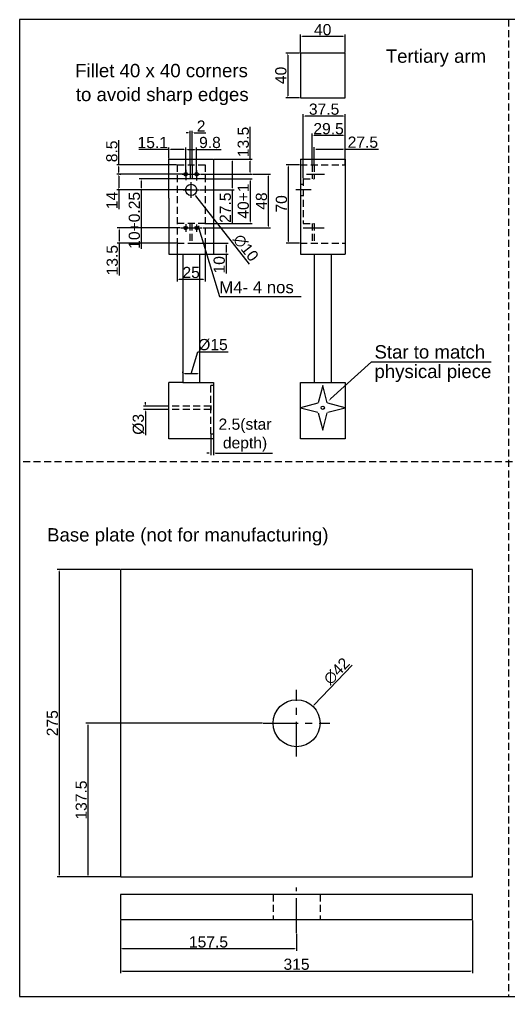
# Model space of a CAD drawing. Header units: millimetres. Extents: x 6534 to 7770, y 230 to 1103.
# Drawn here: x 6534 to 6972, y 230 to 1103 of the extents above; entities that cross this region are included whole.
import ezdxf

# ---------------------------------------------------------------- set-up
doc = ezdxf.new("R2010")
doc.units = ezdxf.units.MM
doc.header["$LTSCALE"] = 25
doc.header["$MEASUREMENT"] = 0
doc.header["$PDMODE"] = 3
doc.header["$PDSIZE"] = 0.05
doc.linetypes.add('CENTER', pattern=[2, 1.25, -0.25, 0.25, -0.25])
doc.linetypes.add('HIDDEN', pattern=[0.375, 0.25, -0.125])
doc.styles.get("Standard").update_dxf_attribs({"font": 'Arial.ttf'})
doc.dimstyles.get("Standard").update_dxf_attribs({"dimtxt": 0.08, "dimasz": 0.18, "dimexe": 0.18, "dimexo": 0.0625, "dimgap": 0.09, "dimtad": 0, "dimtih": 1, "dimtoh": 1, "dimdec": 4, "dimzin": 0, "dimdsep": 46, "dimtxsty": 'Standard', "dimcen": 0.09, "dimadec": 0, "dimazin": 0, "dimtfac": 1, "dimtdec": 4, "dimtofl": 0, "dimtmove": 0, "dimatfit": 3, "dimfxl": 1, "dimtolj": 1, "dimtzin": 0, "dimarcsym": 0})

# ---------------------------------------------------------------- blocks, each defined once
blk = doc.blocks.new('*D5')
at = {"color": 0, "lineweight": -2, "transparency": 16777216}
for p, q in [((6624.5, 297.94), (6624.5, 250.83)), ((6939.5, 297.94), (6939.5, 250.83)), ((6626.3, 252.63), (6937.7, 252.63))]:
    blk.add_line(p, q, dxfattribs=at)
at = {"color": 0, "transparency": 16777216}
for points in [[(6626.3, 252.93), (6626.3, 252.33), (6624.5, 252.63)], [(6937.7, 252.93), (6937.7, 252.33), (6939.5, 252.63)]]:
    blk.add_solid(points, dxfattribs=at)
at = {"layer": 'Defpoints', "color": 0, "transparency": 16777216}
for p in [(6624.5, 298.57), (6939.5, 298.57), (6939.5, 252.63)]:
    blk.add_point(p, dxfattribs=at)
at = {"color": 0, "transparency": 16777216, "insert": (6782, 258.63), "char_height": 10, "attachment_point": 5}
blk.add_mtext('\\A1;315', dxfattribs=at)
blk = doc.blocks.new('*D6')
at = {"color": 0, "lineweight": -2, "transparency": 16777216}
for p, q in [((6623.87, 611.73), (6567.84, 611.73)), ((6569.64, 609.93), (6569.64, 338.53)), ((6623.87, 336.73), (6567.84, 336.73))]:
    blk.add_line(p, q, dxfattribs=at)
at = {"color": 0, "transparency": 16777216}
for points in [[(6569.34, 609.93), (6569.94, 609.93), (6569.64, 611.73)], [(6569.34, 338.53), (6569.94, 338.53), (6569.64, 336.73)]]:
    blk.add_solid(points, dxfattribs=at)
at = {"layer": 'Defpoints', "color": 0, "transparency": 16777216}
for p in [(6624.5, 611.73), (6569.64, 336.73), (6624.5, 336.73)]:
    blk.add_point(p, dxfattribs=at)
at = {"color": 0, "transparency": 16777216, "insert": (6563.64, 474.23), "char_height": 10, "attachment_point": 5, "rotation": 90}
blk.add_mtext('\\A1;275', dxfattribs=at)
blk = doc.blocks.new('*D7')
at = {"color": 0, "lineweight": -2, "transparency": 16777216}
for p, q in [((6624.5, 297.94), (6624.5, 270.78)), ((6782, 285.77), (6782, 270.78)), ((6780.2, 272.58), (6626.3, 272.58))]:
    blk.add_line(p, q, dxfattribs=at)
at = {"color": 0, "transparency": 16777216}
for points in [[(6626.3, 272.88), (6626.3, 272.28), (6624.5, 272.58)], [(6780.2, 272.88), (6780.2, 272.28), (6782, 272.58)]]:
    blk.add_solid(points, dxfattribs=at)
at = {"layer": 'Defpoints', "color": 0, "transparency": 16777216}
for p in [(6624.5, 298.57), (6782, 286.39), (6624.5, 272.58)]:
    blk.add_point(p, dxfattribs=at)
at = {"color": 0, "transparency": 16777216, "insert": (6703.25, 278.58), "char_height": 10, "attachment_point": 5}
blk.add_mtext('\\A1;157.5', dxfattribs=at)
blk = doc.blocks.new('*D8')
at = {"color": 0, "lineweight": -2, "transparency": 16777216}
for p, q in [((6751.48, 474.23), (6593.7, 474.23)), ((6595.5, 472.43), (6595.5, 338.53)), ((6623.87, 336.73), (6593.7, 336.73))]:
    blk.add_line(p, q, dxfattribs=at)
at = {"color": 0, "transparency": 16777216}
for points in [[(6595.2, 472.43), (6595.8, 472.43), (6595.5, 474.23)], [(6595.2, 338.53), (6595.8, 338.53), (6595.5, 336.73)]]:
    blk.add_solid(points, dxfattribs=at)
at = {"layer": 'Defpoints', "color": 0, "transparency": 16777216}
for p in [(6752.1, 474.23), (6595.5, 336.73), (6624.5, 336.73)]:
    blk.add_point(p, dxfattribs=at)
at = {"color": 0, "transparency": 16777216, "insert": (6589.49, 405.48), "char_height": 10, "attachment_point": 5, "rotation": 90}
blk.add_mtext('\\A1;137.5', dxfattribs=at)
blk = doc.blocks.new('*D70')
at = {"color": 0, "lineweight": -2, "transparency": 16777216}
for p, q in [((6700.88, 961.08), (6742.29, 961.08)), ((6740.49, 959.28), (6740.49, 922.88)), ((6701, 921.08), (6742.29, 921.08))]:
    blk.add_line(p, q, dxfattribs=at)
at = {"color": 0, "transparency": 16777216}
for points in [[(6740.19, 959.28), (6740.79, 959.28), (6740.49, 961.08)], [(6740.19, 922.88), (6740.79, 922.88), (6740.49, 921.08)]]:
    blk.add_solid(points, dxfattribs=at)
at = {"layer": 'Defpoints', "color": 0, "transparency": 16777216}
for p in [(6700.26, 961.08), (6700.38, 921.08), (6740.49, 921.08)]:
    blk.add_point(p, dxfattribs=at)
at = {"color": 0, "transparency": 16777216, "insert": (6734.39, 941.08), "char_height": 10, "attachment_point": 5, "rotation": 90}
blk.add_mtext('\\A1;40+1', dxfattribs=at)
blk = doc.blocks.new('*D71')
at = {"color": 0, "lineweight": -2, "transparency": 16777216}
for p, q in [((6740.49, 978.58), (6740.49, 1007.49)), ((6708.38, 978.58), (6742.29, 978.58)), ((6740.49, 966.88), (6740.49, 976.78)), ((6696.52, 965.08), (6742.29, 965.08))]:
    blk.add_line(p, q, dxfattribs=at)
at = {"color": 0, "transparency": 16777216}
for points in [[(6740.19, 976.78), (6740.79, 976.78), (6740.49, 978.58)], [(6740.19, 966.88), (6740.79, 966.88), (6740.49, 965.08)]]:
    blk.add_solid(points, dxfattribs=at)
at = {"layer": 'Defpoints', "color": 0, "transparency": 16777216}
for p in [(6707.76, 978.58), (6740.49, 978.58), (6695.9, 965.08)]:
    blk.add_point(p, dxfattribs=at)
at = {"color": 0, "transparency": 16777216, "insert": (6734.39, 993.94), "char_height": 10, "attachment_point": 5, "rotation": 90}
blk.add_mtext('\\A1;13.5', dxfattribs=at)
blk = doc.blocks.new('*D72')
at = {"color": 0, "lineweight": -2, "transparency": 16777216}
for p, q in [((6667.76, 987.32), (6640.86, 987.32)), ((6667.76, 979.21), (6667.76, 989.12)), ((6681.06, 987.32), (6669.56, 987.32)), ((6682.86, 965.71), (6682.86, 989.12))]:
    blk.add_line(p, q, dxfattribs=at)
at = {"color": 0, "transparency": 16777216}
for points in [[(6669.56, 987.62), (6669.56, 987.02), (6667.76, 987.32)], [(6681.06, 987.62), (6681.06, 987.02), (6682.86, 987.32)]]:
    blk.add_solid(points, dxfattribs=at)
at = {"layer": 'Defpoints', "color": 0, "transparency": 16777216}
for p in [(6667.76, 987.32), (6667.76, 978.58), (6682.86, 965.08)]:
    blk.add_point(p, dxfattribs=at)
at = {"color": 0, "transparency": 16777216, "insert": (6653.41, 993.43), "char_height": 10, "attachment_point": 5}
blk.add_mtext('\\A1;15.1', dxfattribs=at)
blk = doc.blocks.new('*D73')
at = {"color": 0, "lineweight": -2, "transparency": 16777216}
for p, q in [((6682.86, 987.95), (6682.86, 989.12)), ((6684.66, 987.32), (6690.86, 987.32)), ((6692.66, 965.71), (6692.66, 989.12)), ((6692.66, 987.32), (6714.69, 987.32))]:
    blk.add_line(p, q, dxfattribs=at)
at = {"color": 0, "transparency": 16777216}
for points in [[(6684.66, 987.62), (6684.66, 987.02), (6682.86, 987.32)], [(6690.86, 987.62), (6690.86, 987.02), (6692.66, 987.32)]]:
    blk.add_solid(points, dxfattribs=at)
at = {"layer": 'Defpoints', "color": 0, "transparency": 16777216}
for p in [(6682.86, 987.32), (6692.66, 987.32), (6692.66, 965.08)]:
    blk.add_point(p, dxfattribs=at)
at = {"color": 0, "transparency": 16777216, "insert": (6704.57, 993.43), "char_height": 10, "attachment_point": 5}
blk.add_mtext('\\A1;9.8', dxfattribs=at)
blk = doc.blocks.new('*D74')
at = {"color": 0, "lineweight": -2, "transparency": 16777216}
for p, q in [((6684.96, 1002.15), (6683.16, 1002.15)), ((6686.76, 974.21), (6686.76, 1003.95)), ((6688.76, 974.21), (6688.76, 1003.95)), ((6690.56, 1002.15), (6700.98, 1002.15))]:
    blk.add_line(p, q, dxfattribs=at)
at = {"color": 0, "transparency": 16777216}
for points in [[(6684.96, 1002.45), (6684.96, 1001.85), (6686.76, 1002.15)], [(6690.56, 1002.45), (6690.56, 1001.85), (6688.76, 1002.15)]]:
    blk.add_solid(points, dxfattribs=at)
at = {"layer": 'Defpoints', "color": 0, "transparency": 16777216}
for p in [(6688.76, 1002.15), (6686.76, 973.58), (6688.76, 973.58)]:
    blk.add_point(p, dxfattribs=at)
at = {"color": 0, "transparency": 16777216, "insert": (6696.67, 1008.17), "char_height": 10, "attachment_point": 5}
blk.add_mtext('\\A1;2', dxfattribs=at)
blk = doc.blocks.new('*D75')
at = {"color": 0, "lineweight": -2, "transparency": 16777216}
for p, q in [((6742.92, 965.08), (6758.57, 965.08)), ((6756.77, 918.88), (6756.77, 963.28)), ((6698.06, 917.08), (6758.57, 917.08))]:
    blk.add_line(p, q, dxfattribs=at)
at = {"color": 0, "transparency": 16777216}
for points in [[(6756.47, 963.28), (6757.07, 963.28), (6756.77, 965.08)], [(6756.47, 918.88), (6757.07, 918.88), (6756.77, 917.08)]]:
    blk.add_solid(points, dxfattribs=at)
at = {"layer": 'Defpoints', "color": 0, "transparency": 16777216}
for p in [(6742.29, 965.08), (6756.77, 965.08), (6697.44, 917.08)]:
    blk.add_point(p, dxfattribs=at)
at = {"color": 0, "transparency": 16777216, "insert": (6750.67, 941.08), "char_height": 10, "attachment_point": 5, "rotation": 90}
blk.add_mtext('\\A1;48', dxfattribs=at)
blk = doc.blocks.new('*D76')
at = {"color": 0, "lineweight": -2, "transparency": 16777216}
for p, q in [((6784.77, 973.58), (6772.85, 973.58)), ((6774.65, 971.78), (6774.65, 905.38)), ((6784.77, 903.58), (6772.85, 903.58))]:
    blk.add_line(p, q, dxfattribs=at)
at = {"color": 0, "transparency": 16777216}
for points in [[(6774.35, 971.78), (6774.95, 971.78), (6774.65, 973.58)], [(6774.35, 905.38), (6774.95, 905.38), (6774.65, 903.58)]]:
    blk.add_solid(points, dxfattribs=at)
at = {"layer": 'Defpoints', "color": 0, "transparency": 16777216}
for p in [(6785.39, 973.58), (6774.65, 903.58), (6785.39, 903.58)]:
    blk.add_point(p, dxfattribs=at)
at = {"color": 0, "transparency": 16777216, "insert": (6768.54, 938.58), "char_height": 10, "attachment_point": 5, "rotation": 90}
blk.add_mtext('\\A1;70', dxfattribs=at)
blk = doc.blocks.new('*D77')
at = {"color": 0, "lineweight": -2, "transparency": 16777216}
for p, q in [((6686.86, 951.08), (6688.66, 951.08)), ((6687.76, 950.18), (6687.76, 951.98)), ((6740.02, 884.68), (6691.97, 945.74))]:
    blk.add_line(p, q, dxfattribs=at)
at = {"color": 0, "transparency": 16777216}
blk.add_solid([(6692.2, 945.92), (6691.73, 945.55), (6690.85, 947.15)], dxfattribs=at)
at = {"layer": 'Defpoints', "color": 0, "transparency": 16777216}
for p in [(6684.67, 955.01), (6690.85, 947.15)]:
    blk.add_point(p, dxfattribs=at)
at = {"color": 0, "transparency": 16777216, "insert": (6736.63, 899.31), "char_height": 10, "attachment_point": 5, "rotation": 308.20398}
blk.add_mtext('\\A1;∅10', dxfattribs=at)
blk = doc.blocks.new('*D78')
at = {"color": 0, "lineweight": -2, "transparency": 16777216}
for p, q in [((6682.23, 965.08), (6621.15, 965.08)), ((6622.95, 963.28), (6622.95, 952.88)), ((6687.13, 951.08), (6621.15, 951.08)), ((6622.95, 951.08), (6622.95, 933.94))]:
    blk.add_line(p, q, dxfattribs=at)
at = {"color": 0, "transparency": 16777216}
for points in [[(6622.65, 963.28), (6623.25, 963.28), (6622.95, 965.08)], [(6622.65, 952.88), (6623.25, 952.88), (6622.95, 951.08)]]:
    blk.add_solid(points, dxfattribs=at)
at = {"layer": 'Defpoints', "color": 0, "transparency": 16777216}
for p in [(6682.86, 965.08), (6622.95, 951.08), (6687.76, 951.08)]:
    blk.add_point(p, dxfattribs=at)
at = {"color": 0, "transparency": 16777216, "insert": (6616.93, 941.61), "char_height": 10, "attachment_point": 5, "rotation": 90}
blk.add_mtext('\\A1;14', dxfattribs=at)
blk = doc.blocks.new('*D79')
at = {"color": 0, "lineweight": -2, "transparency": 16777216}
for p, q in [((6622.95, 973.58), (6622.95, 995.68)), ((6674.63, 973.58), (6621.15, 973.58)), ((6622.95, 966.88), (6622.95, 971.78)), ((6623.58, 965.08), (6624.75, 965.08))]:
    blk.add_line(p, q, dxfattribs=at)
at = {"color": 0, "transparency": 16777216}
for points in [[(6622.65, 971.78), (6623.25, 971.78), (6622.95, 973.58)], [(6622.65, 966.88), (6623.25, 966.88), (6622.95, 965.08)]]:
    blk.add_solid(points, dxfattribs=at)
at = {"layer": 'Defpoints', "color": 0, "transparency": 16777216}
for p in [(6622.95, 973.58), (6675.26, 973.58), (6622.95, 965.08)]:
    blk.add_point(p, dxfattribs=at)
at = {"color": 0, "transparency": 16777216, "insert": (6616.85, 985.53), "char_height": 10, "attachment_point": 5, "rotation": 90}
blk.add_mtext('\\A1;8.5', dxfattribs=at)
blk = doc.blocks.new('*D80')
at = {"color": 0, "lineweight": -2, "transparency": 16777216}
for p, q in [((6677.97, 917.08), (6621.53, 917.08)), ((6623.33, 915.28), (6623.33, 905.38)), ((6674.63, 903.58), (6621.53, 903.58)), ((6623.33, 903.58), (6623.33, 874.67))]:
    blk.add_line(p, q, dxfattribs=at)
at = {"color": 0, "transparency": 16777216}
for points in [[(6623.03, 915.28), (6623.63, 915.28), (6623.33, 917.08)], [(6623.03, 905.38), (6623.63, 905.38), (6623.33, 903.58)]]:
    blk.add_solid(points, dxfattribs=at)
at = {"layer": 'Defpoints', "color": 0, "transparency": 16777216}
for p in [(6678.59, 917.08), (6623.33, 903.58), (6675.26, 903.58)]:
    blk.add_point(p, dxfattribs=at)
at = {"color": 0, "transparency": 16777216, "insert": (6617.22, 888.23), "char_height": 10, "attachment_point": 5, "rotation": 90}
blk.add_mtext('\\A1;13.5', dxfattribs=at)
blk = doc.blocks.new('*D81')
at = {"color": 0, "lineweight": -2, "transparency": 16777216}
for p, q in [((6675.26, 902.96), (6675.26, 869.33)), ((6700.26, 902.96), (6700.26, 869.33)), ((6677.06, 871.13), (6698.46, 871.13))]:
    blk.add_line(p, q, dxfattribs=at)
at = {"color": 0, "transparency": 16777216}
for points in [[(6677.06, 871.43), (6677.06, 870.83), (6675.26, 871.13)], [(6698.46, 871.43), (6698.46, 870.83), (6700.26, 871.13)]]:
    blk.add_solid(points, dxfattribs=at)
at = {"layer": 'Defpoints', "color": 0, "transparency": 16777216}
for p in [(6675.26, 903.58), (6700.26, 903.58), (6700.26, 871.13)]:
    blk.add_point(p, dxfattribs=at)
at = {"color": 0, "transparency": 16777216, "insert": (6687.76, 877.23), "char_height": 10, "attachment_point": 5}
blk.add_mtext('\\A1;25', dxfattribs=at)
blk = doc.blocks.new('*D82')
at = {"color": 0, "lineweight": -2, "transparency": 16777216}
for p, q in [((6674.63, 961.08), (6641.28, 961.08)), ((6643.08, 959.28), (6643.08, 952.88)), ((6674.63, 951.08), (6641.28, 951.08)), ((6643.08, 951.08), (6643.08, 898.48))]:
    blk.add_line(p, q, dxfattribs=at)
at = {"color": 0, "transparency": 16777216}
for points in [[(6642.78, 959.28), (6643.38, 959.28), (6643.08, 961.08)], [(6642.78, 952.88), (6643.38, 952.88), (6643.08, 951.08)]]:
    blk.add_solid(points, dxfattribs=at)
at = {"layer": 'Defpoints', "color": 0, "transparency": 16777216}
for p in [(6675.26, 961.08), (6643.08, 951.08), (6675.26, 951.08)]:
    blk.add_point(p, dxfattribs=at)
at = {"color": 0, "transparency": 16777216, "insert": (6636.97, 923.88), "char_height": 10, "attachment_point": 5, "rotation": 90}
blk.add_mtext('\\A1;10+0.25', dxfattribs=at)
blk = doc.blocks.new('*D83')
at = {"color": 0, "lineweight": -2, "transparency": 16777216}
for p, q in [((6785.39, 1074.07), (6785.39, 1090.02)), ((6823.59, 1088.22), (6787.19, 1088.22)), ((6825.39, 1074.07), (6825.39, 1090.02))]:
    blk.add_line(p, q, dxfattribs=at)
at = {"color": 0, "transparency": 16777216}
for points in [[(6787.19, 1088.52), (6787.19, 1087.92), (6785.39, 1088.22)], [(6823.59, 1088.52), (6823.59, 1087.92), (6825.39, 1088.22)]]:
    blk.add_solid(points, dxfattribs=at)
at = {"layer": 'Defpoints', "color": 0, "transparency": 16777216}
for p in [(6785.39, 1088.22), (6785.39, 1073.44), (6825.39, 1073.44)]:
    blk.add_point(p, dxfattribs=at)
at = {"color": 0, "transparency": 16777216, "insert": (6805.39, 1094.33), "char_height": 10, "attachment_point": 5}
blk.add_mtext('\\A1;40', dxfattribs=at)
blk = doc.blocks.new('*D84')
at = {"color": 0, "lineweight": -2, "transparency": 16777216}
for p, q in [((6784.77, 1073.44), (6772.31, 1073.44)), ((6774.11, 1071.64), (6774.11, 1035.24)), ((6784.77, 1033.44), (6772.31, 1033.44))]:
    blk.add_line(p, q, dxfattribs=at)
at = {"color": 0, "transparency": 16777216}
for points in [[(6773.81, 1071.64), (6774.41, 1071.64), (6774.11, 1073.44)], [(6773.81, 1035.24), (6774.41, 1035.24), (6774.11, 1033.44)]]:
    blk.add_solid(points, dxfattribs=at)
at = {"layer": 'Defpoints', "color": 0, "transparency": 16777216}
for p in [(6785.39, 1073.44), (6774.11, 1033.44), (6785.39, 1033.44)]:
    blk.add_point(p, dxfattribs=at)
at = {"color": 0, "transparency": 16777216, "insert": (6768, 1053.44), "char_height": 10, "attachment_point": 5, "rotation": 90}
blk.add_mtext('\\A1;40', dxfattribs=at)
blk = doc.blocks.new('*U85')
for p, q in [((-4, 7.76), (0, -7.76)), ((0, -7.76), (4, 7.76))]:
    blk.add_line(p, q)
blk = doc.blocks.new('*U86')
at = {"color": 0, "linetype": 'ByBlock', "lineweight": -2, "transparency": 16777216}
for p, rotation in [((4388.2, 1392.64), 180), ((4375.97, 1380.4), 270), ((4400.44, 1380.4), 90)]:
    blk.add_blockref('*U85', p, dxfattribs=dict(at, rotation=rotation))
blk.add_blockref('*U85', (4388.2, 1368.16), dxfattribs=at)
blk = doc.blocks.new('*D87')
at = {"color": 0, "lineweight": -2, "transparency": 16777216}
for p, q in [((6647.06, 759.56), (6647.06, 761.36)), ((6667.13, 757.76), (6645.26, 757.76)), ((6667.13, 754.76), (6645.26, 754.76)), ((6647.06, 752.96), (6647.06, 731.73))]:
    blk.add_line(p, q, dxfattribs=at)
at = {"color": 0, "transparency": 16777216}
for points in [[(6646.76, 759.56), (6647.36, 759.56), (6647.06, 757.76)], [(6646.76, 752.96), (6647.36, 752.96), (6647.06, 754.76)]]:
    blk.add_solid(points, dxfattribs=at)
at = {"layer": 'Defpoints', "color": 0, "transparency": 16777216}
for p in [(6647.06, 754.76), (6667.76, 757.76), (6667.76, 754.76)]:
    blk.add_point(p, dxfattribs=at)
at = {"color": 0, "transparency": 16777216, "insert": (6640.68, 741.45), "char_height": 10, "attachment_point": 5, "rotation": 90}
blk.add_mtext('\\A1;%%C3', dxfattribs=at)
blk = doc.blocks.new('*D90')
at = {"color": 0, "lineweight": -2, "transparency": 16777216}
for p, q in [((6831.87, 526.09), (6797.8, 490.67)), ((6781.1, 474.23), (6782.9, 474.23)), ((6782, 473.33), (6782, 475.13))]:
    blk.add_line(p, q, dxfattribs=at)
at = {"color": 0, "transparency": 16777216}
blk.add_solid([(6797.59, 490.88), (6798.02, 490.46), (6796.55, 489.37)], dxfattribs=at)
at = {"layer": 'Defpoints', "color": 0, "transparency": 16777216}
for p in [(6796.55, 489.37), (6767.44, 459.1)]:
    blk.add_point(p, dxfattribs=at)
at = {"color": 0, "transparency": 16777216, "insert": (6817.87, 520.75), "char_height": 10, "attachment_point": 5, "rotation": 46.12059}
blk.add_mtext('\\A1;∅42', dxfattribs=at)
blk = doc.blocks.new('*D95')
at = {"color": 0, "lineweight": -2, "transparency": 16777216}
for p, q in [((6708.38, 978.58), (6726.26, 978.58)), ((6724.46, 976.78), (6724.46, 952.88)), ((6695.44, 951.08), (6726.26, 951.08)), ((6724.46, 951.08), (6724.46, 921.06))]:
    blk.add_line(p, q, dxfattribs=at)
at = {"color": 0, "transparency": 16777216}
for points in [[(6724.16, 976.78), (6724.76, 976.78), (6724.46, 978.58)], [(6724.16, 952.88), (6724.76, 952.88), (6724.46, 951.08)]]:
    blk.add_solid(points, dxfattribs=at)
at = {"layer": 'Defpoints', "color": 0, "transparency": 16777216}
for p in [(6707.76, 978.58), (6694.81, 951.08), (6724.46, 951.08)]:
    blk.add_point(p, dxfattribs=at)
at = {"color": 0, "transparency": 16777216, "insert": (6718.35, 935.17), "char_height": 10, "attachment_point": 5, "rotation": 90}
blk.add_mtext('\\A1;27.5', dxfattribs=at)
blk = doc.blocks.new('*D96')
at = {"color": 0, "lineweight": -2, "transparency": 16777216}
for p, q in [((6705.26, 731.95), (6705.26, 714.03)), ((6707.76, 731.95), (6707.76, 714.03)), ((6703.46, 715.83), (6701.66, 715.83)), ((6709.56, 715.83), (6760.5, 715.83))]:
    blk.add_line(p, q, dxfattribs=at)
at = {"color": 0, "transparency": 16777216}
for points in [[(6703.46, 716.13), (6703.46, 715.53), (6705.26, 715.83)], [(6709.56, 716.13), (6709.56, 715.53), (6707.76, 715.83)]]:
    blk.add_solid(points, dxfattribs=at)
at = {"layer": 'Defpoints', "color": 0, "transparency": 16777216}
for p in [(6705.26, 732.58), (6707.76, 732.58), (6707.76, 715.83)]:
    blk.add_point(p, dxfattribs=at)
at = {"color": 0, "transparency": 16777216, "insert": (6735.93, 731.8), "char_height": 10, "width": 18.4516, "attachment_point": 5}
blk.add_mtext('\\A1;2.5(star depth)', dxfattribs=at)
blk = doc.blocks.new('*D97')
at = {"color": 0, "lineweight": -2, "transparency": 16777216}
for p, q in [((6795.89, 974.21), (6795.89, 1001.47)), ((6823.59, 999.67), (6797.69, 999.67)), ((6825.39, 974.21), (6825.39, 1001.47))]:
    blk.add_line(p, q, dxfattribs=at)
at = {"color": 0, "transparency": 16777216}
for points in [[(6797.69, 999.97), (6797.69, 999.37), (6795.89, 999.67)], [(6823.59, 999.97), (6823.59, 999.37), (6825.39, 999.67)]]:
    blk.add_solid(points, dxfattribs=at)
at = {"layer": 'Defpoints', "color": 0, "transparency": 16777216}
for p in [(6795.89, 999.67), (6795.89, 973.58), (6825.39, 973.58)]:
    blk.add_point(p, dxfattribs=at)
at = {"color": 0, "transparency": 16777216, "insert": (6810.64, 1005.78), "char_height": 10, "attachment_point": 5}
blk.add_mtext('\\A1;29.5', dxfattribs=at)
blk = doc.blocks.new('*D98')
at = {"color": 0, "lineweight": -2, "transparency": 16777216}
for p, q in [((6787.89, 961.71), (6787.89, 1018.91)), ((6823.59, 1017.11), (6789.69, 1017.11)), ((6825.39, 974.21), (6825.39, 1018.91))]:
    blk.add_line(p, q, dxfattribs=at)
at = {"color": 0, "transparency": 16777216}
for points in [[(6789.69, 1017.41), (6789.69, 1016.81), (6787.89, 1017.11)], [(6823.59, 1017.41), (6823.59, 1016.81), (6825.39, 1017.11)]]:
    blk.add_solid(points, dxfattribs=at)
at = {"layer": 'Defpoints', "color": 0, "transparency": 16777216}
for p in [(6787.89, 1017.11), (6825.39, 973.58), (6787.89, 961.08)]:
    blk.add_point(p, dxfattribs=at)
at = {"color": 0, "transparency": 16777216, "insert": (6806.64, 1023.22), "char_height": 10, "attachment_point": 5}
blk.add_mtext('\\A1;37.5', dxfattribs=at)
blk = doc.blocks.new('*D99')
at = {"color": 0, "lineweight": -2, "transparency": 16777216}
for p, q in [((6797.89, 974.21), (6797.89, 989.4)), ((6799.69, 987.6), (6823.59, 987.6)), ((6825.39, 974.21), (6825.39, 989.4)), ((6825.39, 987.6), (6855.41, 987.6))]:
    blk.add_line(p, q, dxfattribs=at)
at = {"color": 0, "transparency": 16777216}
for points in [[(6799.69, 987.9), (6799.69, 987.3), (6797.89, 987.6)], [(6823.59, 987.9), (6823.59, 987.3), (6825.39, 987.6)]]:
    blk.add_solid(points, dxfattribs=at)
at = {"layer": 'Defpoints', "color": 0, "transparency": 16777216}
for p in [(6825.39, 987.6), (6797.89, 973.58), (6825.39, 973.58)]:
    blk.add_point(p, dxfattribs=at)
at = {"color": 0, "transparency": 16777216, "insert": (6841.3, 993.7), "char_height": 10, "attachment_point": 5}
blk.add_mtext('\\A1;27.5', dxfattribs=at)
blk = doc.blocks.new('*D127')
at = {"color": 0, "lineweight": -2, "transparency": 16777216}
for p, q in [((6688.38, 903.58), (6720.8, 903.58)), ((6719, 901.78), (6719, 895.38)), ((6688.38, 893.58), (6720.8, 893.58)), ((6719, 893.58), (6719, 876.43))]:
    blk.add_line(p, q, dxfattribs=at)
at = {"color": 0, "transparency": 16777216}
for points in [[(6718.7, 901.78), (6719.3, 901.78), (6719, 903.58)], [(6718.7, 895.38), (6719.3, 895.38), (6719, 893.58)]]:
    blk.add_solid(points, dxfattribs=at)
at = {"layer": 'Defpoints', "color": 0, "transparency": 16777216}
for p in [(6687.76, 903.58), (6687.76, 893.58), (6719, 893.58)]:
    blk.add_point(p, dxfattribs=at)
at = {"color": 0, "transparency": 16777216, "insert": (6712.89, 884.11), "char_height": 10, "attachment_point": 5, "rotation": 90}
blk.add_mtext('\\A1;10', dxfattribs=at)
blk = doc.blocks.new('*D129')
at = {"color": 0, "lineweight": -2, "transparency": 16777216}
for p, q in [((6687.76, 786.75), (6693.6, 806.21)), ((6693.6, 806.21), (6720.88, 806.21)), ((6680.26, 787.38), (6680.26, 788.55)), ((6693.46, 786.75), (6682.06, 786.75)), ((6695.26, 788.38), (6695.26, 784.95))]:
    blk.add_line(p, q, dxfattribs=at)
at = {"color": 0, "transparency": 16777216}
for points in [[(6682.06, 787.05), (6682.06, 786.45), (6680.26, 786.75)], [(6693.46, 787.05), (6693.46, 786.45), (6695.26, 786.75)]]:
    blk.add_solid(points, dxfattribs=at)
at = {"layer": 'Defpoints', "color": 0, "transparency": 16777216}
for p in [(6680.26, 786.75), (6680.26, 786.75), (6695.26, 789)]:
    blk.add_point(p, dxfattribs=at)
at = {"color": 0, "transparency": 16777216, "insert": (6707.24, 812.59), "char_height": 10, "attachment_point": 5}
blk.add_mtext('\\A1;{\\C1;%%C15}', dxfattribs=at)

msp = doc.modelspace()

# ---------------------------------------------------------------- linework, layer by layer
at = {"linetype": 'HIDDEN'}
for p, q in [((6971.51409, 1103.42497), (6971.51409, 229.88205)), ((6675.25978, 973.58136), (6700.25978, 973.58136)), ((6675.25978, 973.58136), (6675.25978, 903.58136)), ((6700.25978, 973.58136), (6700.25978, 903.58136)), ((6785.39168, 973.58136), (6825.39168, 973.58136)), ((6795.89168, 973.58136), (6795.89168, 961.08136)), ((6797.89168, 973.58136), (6797.89168, 961.08136)), ((6787.89168, 961.08136), (6787.89168, 921.08136)), ((6787.89168, 961.08136), (6797.89168, 961.08136)), ((6785.39168, 956.08136), (6787.89168, 956.08136)), ((6785.39168, 946.08136), (6787.89168, 946.08136)), ((6700.37922, 921.08136), (6675.25978, 921.08136)), ((6686.49772, 921.08136), (6686.49772, 903.58136)), ((6688.49772, 921.08136), (6688.49772, 903.58136)), ((6787.89168, 921.08136), (6797.89168, 921.08136)), ((6795.89168, 921.08136), (6795.89168, 903.58136)), ((6797.89168, 921.08136), (6797.89168, 903.58136)), ((6675.25978, 903.58136), (6700.25978, 903.58136)), ((6785.39168, 903.58136), (6825.39168, 903.58136)), ((6675.25978, 893.58136), (6700.25978, 893.58136)), ((6705.25978, 732.57606), (6705.25978, 776.26316)), ((6707.75978, 776.26316), (6705.25978, 776.26316)), ((6705.25978, 757.76316), (6667.75978, 757.76316)), ((6705.25978, 754.76316), (6667.75978, 754.76316)), ((6707.75978, 732.57606), (6705.25978, 732.57606)), ((6975.00452, 707.95952), (6534.27398, 707.95952)), ((6760.99766, 321.06689), (6760.99766, 298.56689)), ((6802.99766, 321.06689), (6802.99766, 298.56689))]:
    msp.add_line(p, q, dxfattribs=at)
for p, q in [((6667.75978, 978.58136), (6707.75978, 978.58136)), ((6667.75978, 943.58136), (6667.75978, 978.58136)), ((6707.75978, 978.58136), (6707.75978, 893.58136)), ((6785.39168, 978.58136), (6825.39168, 978.58136)), ((6785.39168, 978.58136), (6825.39168, 978.58136)), ((6785.39168, 978.58136), (6785.39168, 893.58136)), ((6825.39168, 978.58136), (6825.39168, 893.58136)), ((6700.25978, 961.08136), (6675.25978, 961.08136)), ((6679.66843, 965.08136), (6695.89556, 965.08136)), ((6790.87985, 965.08136), (6807.10697, 965.08136)), ((6687.75978, 943.84883), (6687.75978, 957.99851)), ((6667.75978, 943.58136), (6667.75978, 893.58136)), ((6680.46663, 951.08136), (6694.81389, 951.08136)), ((6795.08881, 951.08136), (6781.24156, 951.08136)), ((6678.59399, 917.08136), (6697.43827, 917.08136)), ((6787.86817, 917.08136), (6806.71246, 917.08136)), ((6667.75978, 893.58136), (6707.75978, 893.58136)), ((6680.25978, 893.58136), (6680.25978, 789)), ((6695.25978, 893.58136), (6695.25978, 789)), ((6785.39168, 893.58136), (6825.39168, 893.58136)), ((6797.89168, 893.58136), (6797.89168, 779)), ((6812.89168, 893.58136), (6812.89168, 779)), ((6812.89168, 893.58136), (6812.89168, 779)), ((6680.25978, 789), (6680.25978, 783)), ((6695.25978, 789), (6695.25978, 783)), ((6680.25978, 779), (6667.75978, 779)), ((6667.75978, 750.89955), (6667.75978, 779)), ((6680.25978, 783), (6680.25978, 779)), ((6680.25978, 779), (6695.25978, 779)), ((6695.25978, 783), (6695.25978, 779)), ((6695.25978, 779), (6707.75978, 779)), ((6707.75978, 779), (6707.75978, 728.58136)), ((6785.39168, 750.89955), (6785.39168, 779)), ((6785.39168, 779), (6825.39168, 779)), ((6825.39168, 779), (6825.39168, 728.58136)), ((6705.25978, 758.26316), (6705.25978, 754.26316)), ((6667.75978, 728.58136), (6667.75978, 750.89955)), ((6785.39168, 728.58136), (6785.39168, 750.89955)), ((6707.75978, 728.58136), (6667.75978, 728.58136)), ((6825.39168, 728.58136), (6785.39168, 728.58136)), ((6780.64766, 474.23459), (6783.34766, 474.23459)), ((6781.99766, 472.88459), (6781.99766, 475.58459)), ((6624.49766, 321.06689), (6624.49766, 298.56689))]:
    msp.add_line(p, q)
at = {"linetype": 'CENTER'}
for p, q in [((6686.75978, 973.58136), (6686.75978, 961.08136)), ((6688.75978, 973.58136), (6688.75978, 961.08136)), ((6682.85978, 969.08568), (6682.85978, 959.69751)), ((6692.65978, 968.84251), (6692.65978, 959.57594)), ((6682.85978, 920.42689), (6682.85978, 913.71874)), ((6692.65978, 920.06215), (6692.65978, 913.47558)), ((6781.99766, 444.33704), (6781.99766, 504.13214)), ((6752.10012, 474.23459), (6811.89521, 474.23459)), ((6781.99766, 286.39195), (6781.99766, 327.17015)), ((6534.27398, 229.88205), (6971.51409, 229.88205))]:
    msp.add_line(p, q, dxfattribs=at)
at = {"color": 1}
for p, q in [((6693.13514, 917.48714), (6694.94328, 919.0306)), ((6694.74288, 916.49292), (6713.22628, 855.80418)), ((6713.22628, 855.80418), (6786.12966, 855.80418)), ((6812.41994, 764.12905), (6848.97064, 797.37386)), ((6848.97064, 797.37386), (6956.05738, 797.37386))]:
    msp.add_line(p, q, dxfattribs=at)
for points in [[(6534.27398, 229.88205), (7769.58721, 229.88205), (7769.58721, 1103.42497), (6534.27398, 1103.42497)], [(6785.39168, 1033.44407), (6825.39168, 1033.44407), (6825.39168, 1073.44407), (6785.39168, 1073.44407)], [(6624.49766, 336.73459), (6939.49766, 336.73459), (6939.49766, 611.73459), (6624.49766, 611.73459)], [(6624.49766, 298.56689), (6939.49766, 298.56689), (6939.49766, 321.06689), (6624.49766, 321.06689)]]:
    msp.add_lwpolyline(points, close=True)
for centre, radius in [((6682.85978, 965.08136), 1.6), ((6692.65978, 965.08136), 1.6), ((6687.75978, 951.08136), 5), ((6682.85978, 917.08136), 1.6), ((6692.65978, 917.08136), 1.6), ((6805.39168, 756.26316), 1.5), ((6781.99766, 474.23459), 21)]:
    msp.add_circle(centre, radius)
for points in [[(6694.97105, 916.68769), (6694.5147, 916.29814), (6693.57424, 917.86196)], [(6812.09994, 764.44543), (6812.73994, 763.81266), (6810.52163, 762.20904)]]:
    msp.add_solid(points)

# ---------------------------------------------------------------- block references
msp.add_blockref('*U86', (2417.18774, -624.13684))

# ---------------------------------------------------------------- texts
for s, p in [('Tertiary arm', (6861.81161, 1064.76525)), ('Fillet 40 x 40 corners  ', (6583.98848, 1051.8392)), ('to avoid sharp edges', (6584.61701, 1030.48687)), ('Base plate (not for manufacturing)', (6558.92367, 636.71611))]:
    msp.add_text(s, height=11.9161137).set_placement(p)
for s, height, p in [('M4- 4 nos', 10.724502, (6712.93147, 858.71357)), ('Star to match', 11.9161137, (6851.66644, 800.30249)), ('physical piece', 11.9161137, (6851.66644, 782.84643))]:
    msp.add_text(s, height=height, dxfattribs=at).set_placement(p)

# ---------------------------------------------------------------- dimensions: what is measured, and where the dimension line sits
for base, p1, p2, override, picture, middle in [((6785.39168, 1088.22453), (6825.39168, 1073.44407), (6785.39168, 1073.44407), {"dimscale": 10, "dimtxt": 1, "dimgap": 0.1, "dimtad": 1, "dimtih": 0, "dimtoh": 0, "dimzin": 15}, '*D83', (6805.39168, 1094.33026)), ((6787.89168, 1017.10604), (6825.39168, 973.58136), (6787.89168, 961.08136), {"dimscale": 10, "dimtxt": 1, "dimgap": 0.1, "dimtad": 1, "dimtih": 0, "dimtoh": 0, "dimzin": 15}, '*D98', (6806.64168, 1023.21518)), ((6688.75978, 1002.14902), (6686.75978, 973.58136), (6688.75978, 973.58136), {"dimscale": 10, "dimtxt": 1, "dimgap": 0.1, "dimtad": 1, "dimtih": 0, "dimtoh": 0, "dimzin": 15}, '*D74', (6696.67151, 1008.16949)), ((6795.89168, 999.67293), (6825.39168, 973.58136), (6795.89168, 973.58136), {"dimscale": 10, "dimtxt": 1, "dimgap": 0.1, "dimtad": 1, "dimtih": 0, "dimtoh": 0, "dimzin": 15}, '*D97', (6810.64168, 1005.77866)), ((6667.75978, 987.32077), (6682.85978, 965.08136), (6667.75978, 978.58136), {"dimscale": 10, "dimtxt": 1, "dimgap": 0.1, "dimtad": 1, "dimtih": 0, "dimtoh": 0, "dimzin": 15}, '*D72', (6653.40793, 993.4265)), ((6692.65978, 987.32077), (6682.85978, 987.32077), (6692.65978, 965.08136), {"dimscale": 10, "dimtxt": 1, "dimgap": 0.1, "dimtad": 1, "dimtih": 0, "dimtoh": 0, "dimzin": 15}, '*D73', (6704.57301, 993.4265)), ((6825.39168, 987.59546), (6797.89168, 973.58136), (6825.39168, 973.58136), {"dimscale": 10, "dimtxt": 1, "dimgap": 0.1, "dimtad": 1, "dimtih": 0, "dimtoh": 0, "dimzin": 15}, '*D99', (6841.30219, 993.70119)), ((6700.25978, 871.12679), (6675.25978, 903.58136), (6700.25978, 903.58136), {"dimscale": 10, "dimtxt": 1, "dimgap": 0.1, "dimtad": 1, "dimtih": 0, "dimtoh": 0, "dimzin": 15}, '*D81', (6687.75978, 877.23252)), ((6939.49766, 252.62578), (6624.49766, 298.56689), (6939.49766, 298.56689), {"dimscale": 10, "dimtxt": 1, "dimtad": 1, "dimtih": 0, "dimzin": 15}, '*D5', (6781.99766, 258.63492)), ((6624.49766, 272.57522), (6781.99766, 286.39195), (6624.49766, 298.56689), {"dimscale": 10, "dimtxt": 1, "dimtad": 1, "dimtih": 0, "dimzin": 15}, '*D7', (6703.24766, 278.58095))]:
    dim = msp.add_linear_dim(base=base, p1=p1, p2=p2, dimstyle='Standard', override=override, dxfattribs=at)
    dim.commit()
    dim.dimension.update_dxf_attribs({"geometry": picture, "text_midpoint": middle})
for base, p1, p2, override, picture, middle in [((6774.10976, 1033.44407), (6785.39168, 1073.44407), (6785.39168, 1033.44407), {"dimscale": 10, "dimtxt": 1, "dimgap": 0.1, "dimtad": 1, "dimtih": 0, "dimtoh": 0, "dimzin": 15}, '*D84', (6768.00403, 1053.44407)), ((6740.49474, 978.58136), (6695.89556, 965.08136), (6707.75978, 978.58136), {"dimscale": 10, "dimtxt": 1, "dimgap": 0.1, "dimtad": 1, "dimtih": 0, "dimtoh": 0, "dimzin": 15}, '*D71', (6734.3856, 993.93593)), ((6622.95276, 973.58136), (6622.95276, 965.08136), (6675.25978, 973.58136), {"dimscale": 10, "dimtxt": 1, "dimgap": 0.1, "dimtad": 1, "dimtih": 0, "dimtoh": 0, "dimzin": 15}, '*D79', (6616.84703, 985.5287)), ((6724.4605, 951.08136), (6707.75978, 978.58136), (6694.81389, 951.08136), {"dimscale": 10, "dimtxt": 1, "dimgap": 0.1, "dimtad": 1, "dimtih": 0, "dimtoh": 0, "dimzin": 15}, '*D95', (6718.35477, 935.17086)), ((6774.64572, 903.58136), (6785.39168, 973.58136), (6785.39168, 903.58136), {"dimscale": 10, "dimtxt": 1, "dimgap": 0.1, "dimtad": 1, "dimtih": 0, "dimtoh": 0, "dimzin": 15}, '*D76', (6768.53999, 938.58136)), ((6622.95276, 951.08136), (6682.85978, 965.08136), (6687.75978, 951.08136), {"dimscale": 10, "dimtxt": 1, "dimgap": 0.1, "dimtad": 1, "dimtih": 0, "dimtoh": 0, "dimzin": 15}, '*D78', (6616.9323, 941.61015)), ((6756.7745, 965.08136), (6697.43827, 917.08136), (6742.29474, 965.08136), {"dimscale": 10, "dimtxt": 1, "dimgap": 0.1, "dimtad": 1, "dimtih": 0, "dimtoh": 0, "dimzin": 15}, '*D75', (6750.66877, 941.08136)), ((6623.32787, 903.58136), (6678.59399, 917.08136), (6675.25978, 903.58136), {"dimscale": 10, "dimtxt": 1, "dimgap": 0.1, "dimtad": 1, "dimtih": 0, "dimtoh": 0, "dimzin": 15}, '*D80', (6617.21873, 888.22679)), ((6719, 893.58136), (6687.75978, 903.58136), (6687.75978, 893.58136), {"dimscale": 10, "dimtxt": 1, "dimgap": 0.1, "dimtad": 1, "dimtih": 0, "dimtoh": 0, "dimzin": 15}, '*D127', (6712.89427, 884.10674)), ((6569.6411, 336.73459), (6624.49766, 611.73459), (6624.49766, 336.73459), {"dimscale": 10, "dimtxt": 1, "dimtad": 1, "dimtih": 0, "dimzin": 15}, '*D6', (6563.63537, 474.23459)), ((6595.50003, 336.73459), (6752.10012, 474.23459), (6624.49766, 336.73459), {"dimscale": 10, "dimtxt": 1, "dimtad": 1, "dimtih": 0, "dimzin": 15}, '*D8', (6589.49089, 405.48459))]:
    dim = msp.add_linear_dim(base=base, p1=p1, p2=p2, angle=90, dimstyle='Standard', override=override, dxfattribs=at)
    dim.commit()
    dim.dimension.update_dxf_attribs({"geometry": picture, "text_midpoint": middle})
for base, p1, p2, text, picture, middle in [((6643.0779, 951.08136), (6675.25978, 961.08136), (6675.25978, 951.08136), '<>+0.25', '*D82', (6636.97217, 923.87822)), ((6740.49474, 921.08136), (6700.25978, 961.08136), (6700.37922, 921.08136), '<>+1', '*D70', (6734.38901, 941.08136)), ((6647.06348, 754.76316), (6667.75978, 757.76316), (6667.75978, 754.76316), '%%C<>', '*D87', (6640.67808, 741.44556))]:
    dim = msp.add_linear_dim(base=base, p1=p1, p2=p2, angle=90, text=text, dimstyle='Standard', override={"dimscale": 10, "dimtxt": 1, "dimgap": 0.1, "dimtad": 1, "dimtih": 0, "dimtoh": 0, "dimzin": 15}, dxfattribs=at)
    dim.commit()
    dim.dimension.update_dxf_attribs({"geometry": picture, "text_midpoint": middle})
for p1, p2, picture, middle in [((6684.66746, 955.01043), (6690.85209, 947.15229), '*D77', (6731.61583, 895.35822)), ((6767.44166, 459.09778), (6796.55366, 489.3714), '*D90', (6822.47493, 516.32696))]:
    dim = msp.add_diameter_dim_2p(p1=p1, p2=p2, dimstyle='Standard', override={"dimscale": 10, "dimtxt": 1, "dimgap": 0.1, "dimtad": 1, "dimtih": 0, "dimtoh": 0, "dimzin": 15}, dxfattribs=at)
    dim.commit()
    dim.dimension.update_dxf_attribs({"geometry": picture, "text_midpoint": middle, "dimtype": 163})
dim = msp.add_linear_dim(base=(6680.25978, 786.75), p1=(6695.25978, 789), p2=(6680.25978, 786.75), text='{\\C1;%%C15}', dimstyle='Standard', override={"dimscale": 10, "dimtxt": 1, "dimgap": 0.1, "dimtad": 1, "dimtih": 0, "dimtoh": 0, "dimzin": 15, "dimtmove": 1})
dim.commit()
dim.dimension.update_dxf_attribs({"geometry": '*D129', "text_midpoint": (6694.59664, 812.59161)})
dim = msp.add_linear_dim(base=(6707.75978, 715.82567), p1=(6705.25978, 732.57606), p2=(6707.75978, 732.57606), text='<>(star depth)', dimstyle='Standard', override={"dimscale": 10, "dimtxt": 1, "dimgap": 0.1, "dimtad": 1, "dimtih": 0, "dimtoh": 0, "dimzin": 15}, dxfattribs=at)
dim.commit()
dim.dimension.update_dxf_attribs({"geometry": '*D96', "text_midpoint": (6735.93072, 731.79952)})

doc.saveas('drawing.dxf')
